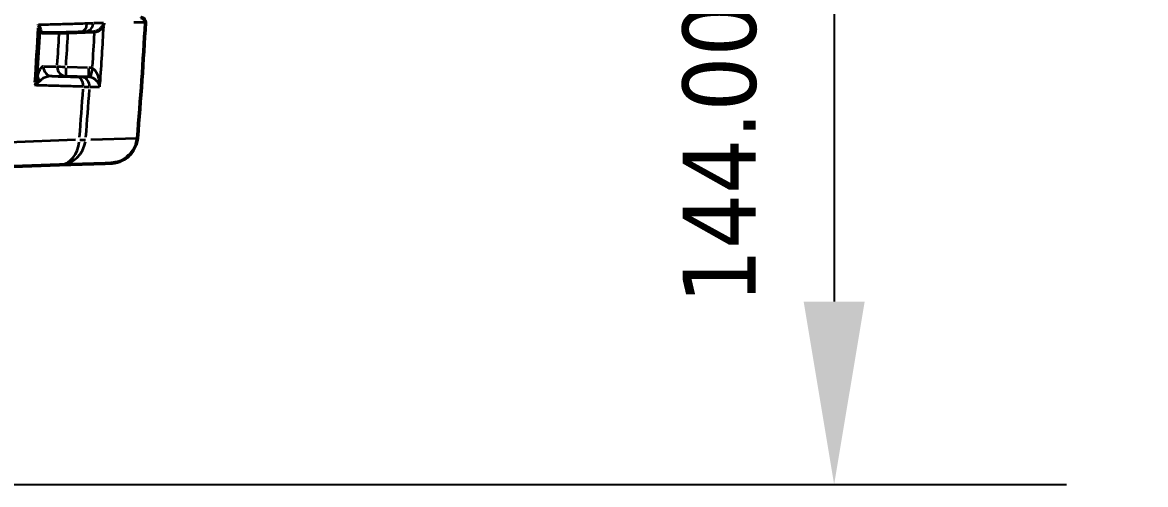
# Model space of a CAD drawing. Header units: millimetres. Extents: x 40 to 2195, y 40 to 1687.
# Drawn here: x 1226 to 1348.7, y 266 to 316.5 of the extents above; entities that cross this region are included whole.
import ezdxf

# ---------------------------------------------------------------- set-up
doc = ezdxf.new("R2010")
doc.units = ezdxf.units.MM
doc.header["$LTSCALE"] = 8
for name, color, linetype, lineweight in [('Dimension (ISO)', 7, 'Continuous', 25), ('Visible (ISO)', 7, 'Continuous', 50), ('Visible Narrow (ISO)', 7, 'Continuous', 35)]:
    doc.layers.add(name, color=color, linetype=linetype, lineweight=lineweight)
doc.styles.add('Note Text (ANSI)', font='tahoma.ttf')
doc.dimstyles.new('Default (ISO)', dxfattribs={"dimscale": 8, "dimtxt": 1, "dimasz": 2.5, "dimexe": 3.175, "dimexo": 0, "dimgap": 0.762, "dimtad": 1, "dimrnd": 1e-08, "dimzin": 0, "dimdsep": 46, "dimtxsty": 'Note Text (ANSI)', "dimcen": 0.09, "dimdle": 10, "dimclrd": 1, "dimclre": 1, "dimclrt": 1, "dimazin": 0, "dimtfac": 3.5052, "dimtmove": 0, "dimatfit": 3, "dimfxl": 1, "dimtolj": 1, "dimtzin": 0, "dimlwd": -1, "dimlwe": -1, "dimarcsym": 0})

# ---------------------------------------------------------------- blocks, each defined once
blk = doc.blocks.new('*D15')
at = {"layer": 'Defpoints', "color": 0, "transparency": 16777216}
for p in [(1208.82, 410), (1208.82, 266), (1314.67, 266)]:
    blk.add_point(p, dxfattribs=at)
at = {"layer": 'Dimension (ISO)', "color": 1, "transparency": 16777216}
for p, q in [((1208.82, 410), (1340.07, 410)), ((1314.67, 390), (1314.67, 286)), ((1208.82, 266), (1340.07, 266))]:
    blk.add_line(p, q, dxfattribs=at)
for points in [[(1311.34, 390), (1318.01, 390), (1314.67, 410)], [(1311.34, 286), (1318.01, 286), (1314.67, 266)]]:
    blk.add_solid(points, dxfattribs=at)
at = {"layer": 'Dimension (ISO)', "color": 1, "transparency": 16777216, "insert": (1298.11, 285.75), "char_height": 8, "attachment_point": 1, "rotation": 90, "style": 'Note Text (ANSI)'}
blk.add_mtext('\\A1;144.00 mm [5.669 in]', dxfattribs=at)

msp = doc.modelspace()

# ---------------------------------------------------------------- linework, layer by layer
at = {"layer": 'Visible (ISO)'}
for p, q in [((1227.916, 315.41), (1227.916, 315.41)), ((1227.917, 315.424), (1227.917, 315.424)), ((1228.175, 315.339), (1230.021, 315.339)), ((1233.8, 315.467), (1230.977, 315.369)), ((1228.316, 311.405), (1228.316, 311.405)), ((1230.054, 300.923), (1224.012, 300.712)), ((1235.016, 301.096), (1230.054, 300.923)), ((1230.054, 300.923), (1230.054, 300.923)), ((1230.054, 300.923), (1230.054, 300.923)), ((1235.67, 301.119), (1235.016, 301.096))]:
    msp.add_line(p, q, dxfattribs=at)
for centre, radius, start, end in [((840.014, 337.999), 400, 355.10414, 356.91759), ((1229.949, 303.921), 3, 272.00002, 272.05418)]:
    msp.add_arc(centre, radius, start, end, dxfattribs=at)
for centre, major_axis, ratio, start_param, end_param in [((1231.013, 315.375), (1.004, 0.035), 0.0050618, 3.2874387, 4.67698), ((1233.764, 316.466), (1.016, -0.012), 0.9848565, 4.7599238, 4.846292), ((1229.949, 303.921), (0.105, -2.998), 0.7551872, 6.2831328, 6.2831849)]:
    msp.add_ellipse(centre, major_axis=major_axis, ratio=ratio, start_param=start_param, end_param=end_param, dxfattribs=at)
for points, knots in [([(1238.953, 317.017), (1238.955, 317.016), (1238.957, 317.016), (1238.963, 317.016), (1238.966, 317.016), (1238.973, 317.015), (1238.977, 317.015), (1238.988, 317.014), (1238.995, 317.013), (1239.019, 317.01), (1239.036, 317.007), (1239.092, 316.994), (1239.13, 316.979), (1239.213, 316.936), (1239.256, 316.904), (1239.33, 316.828), (1239.362, 316.784), (1239.408, 316.688), (1239.424, 316.636), (1239.435, 316.553), (1239.436, 316.521), (1239.435, 316.49)], [0, 0, 0, 0, 0.00107948, 0.00107948, 0.002113914, 0.002113914, 0.003332863, 0.003332863, 0.005527456, 0.005527456, 0.010660836, 0.010660836, 0.022744869, 0.022744869, 0.038603492, 0.038603492, 0.054534625, 0.054534625, 0.070466398, 0.070466398, 0.079847538, 0.079847538, 0.079847538, 0.079847538]), ([(1227.733, 316.251), (1227.754, 316.217), (1227.773, 316.184), (1227.809, 316.117), (1227.826, 316.083), (1227.851, 316.028), (1227.86, 316.007), (1227.883, 315.949), (1227.896, 315.912), (1227.918, 315.838), (1227.927, 315.8), (1227.934, 315.762), (1227.934, 315.76), (1227.935, 315.758)], [0.00007262, 0.00007262, 0.00007262, 0.00007262, 0.18182229, 0.18182229, 0.37465167, 0.37465167, 0.5, 0.5, 0.7286754, 0.7286754, 0.98259563, 0.98259563, 1, 1, 1, 1]), ([(1228.174, 315.339), (1228.128, 315.339), (1228.082, 315.367), (1228.02, 315.464), (1227.999, 315.508), (1227.963, 315.617), (1227.947, 315.68), (1227.935, 315.758)], [-0.15811143, -0.15811143, -0.15811143, -0.15811143, -0.0788665, -0.0788665, -0.03705183, -0.03705183, -0.00000292, -0.00000292, -0.00000292, -0.00000292]), ([(1233.888, 315.473), (1233.95, 315.481), (1234.012, 315.494), (1234.136, 315.532), (1234.198, 315.557), (1234.379, 315.647), (1234.491, 315.73), (1234.667, 315.913), (1234.732, 316.002), (1234.831, 316.186), (1234.867, 316.28), (1234.892, 316.387), (1234.894, 316.4), (1234.897, 316.412)], [-0.17741444, -0.17741444, -0.17741444, -0.17741444, -0.15567642, -0.15567642, -0.13183748, -0.13183748, -0.08165863, -0.08165863, -0.0404852, -0.0404852, 0, 0, 0.00521711, 0.00521711, 0.00521711, 0.00521711]), ([(1238.554, 303.861), (1238.526, 303.538), (1238.445, 303.216), (1238.188, 302.627), (1238.012, 302.352), (1237.586, 301.877), (1237.332, 301.672), (1236.779, 301.355), (1236.473, 301.24), (1235.999, 301.144), (1235.834, 301.124), (1235.67, 301.119)], [0, 0, 0, 0, 0.09722448, 0.09722448, 0.19275676, 0.19275676, 0.28834977, 0.28834977, 0.38394062, 0.38394062, 0.43341872, 0.43341872, 0.43341872, 0.43341872])]:
    msp.add_open_spline(points, degree=3, knots=knots, dxfattribs=at)
at = {"layer": 'Visible Narrow (ISO)'}
for p, q in [((1232.845, 315.467), (1233.752, 315.467)), ((1234.842, 316.412), (1233.805, 316.412)), ((1239.431, 316.49), (1238.15, 316.49)), ((1228.375, 311.687), (1229.721, 311.687)), ((1229.324, 310.622), (1230.673, 310.621)), ((1233.091, 311.541), (1230.866, 311.619)), ((1233.091, 310.54), (1230.866, 310.617)), ((1232.426, 310.535), (1233.174, 310.535)), ((1233.392, 309.465), (1234.403, 309.465)), ((1231.803, 303.649), (1224.466, 303.391)), ((1233.451, 303.683), (1238.54, 303.86))]:
    msp.add_line(p, q, dxfattribs=at)
for centre, major_axis, ratio, start_param, end_param in [((878.813, 337.987), (0.034, -383.353), 0.9116455, 1.4975311, 1.5131219), ((879.201, 337.991), (-0.084, -383.361), 0.91121, 1.5002705, 1.5122985), ((1230.72, 315.392), (-2.098, -0.073), 0.0054322, 3.3234135, 3.809514), ((1232.296, 316.455), (0.028, -1), 0.7558867, 0.082912, 1.4209527), ((1232.758, 316.466), (0, -1), 0.9875401, 0.1094255, 1.4426327), ((1230.599, 316.394), (-3.182, -0.02), 0.0040462, 2.4773663, 2.9601821), ((839.479, 337.997), (28.532, 394.977), 1, 4.7132679, 4.729089), ((839.42, 337.999), (-22.66, -390.6), 0.9999999, 1.561911, 1.5703287), ((839.452, 337.999), (-22.631, -391.525), 0.9999999, 1.5617053, 1.5703178), ((839.589, 337.988), (26.51, 394.05), 1, 4.7128958, 4.722019), ((1230.778, 311.621), (-0.998, 0.067), 0.0000222, 0.2157828, 1.4663372), ((1228.615, 310.576), (-0.967, 0.255), 0.7255624, 0.2928596, 0.957592), ((1229.279, 311.621), (0, -1), 0.9859574, 4.7264202, 6.1679929), ((1230.778, 311.621), (0, -1), 0.9892686, 4.7260908, 6.1680643), ((1230.778, 311.621), (-0.035, -0.999), 0.0349593, 4.789612, 6.1997281), ((1230.324, 310.609), (2.084, -0.073), 0.005445, 5.614081, 6.1008729), ((1231.888, 309.547), (0.028, 1), 0.7574113, 4.7431171, 6.1938951), ((1232.348, 309.536), (0, 1), 0.9875832, 4.7214175, 6.1675955), ((1233.249, 311.535), (-0.035, -0.999), 0.0349595, 4.789605, 6.1997341), ((1233.143, 309.478), (0.029, 2.06), 0.9993819, 6.0643091, 6.2521718), ((1233.674, 311.475), (-0.241, -0.971), 0.0344373, 4.7949911, 6.1712741), ((884.548, 338.007), (0.055, -385.136), 0.9063104, 1.4821313, 1.4957585), ((1230.209, 309.615), (3.162, -0.145), 0.0137796, 5.6182388, 6.1018276), ((885.037, 338.008), (0.063, -384.941), 0.9072982, 1.4820641, 1.4956736), ((1229.949, 303.921), (0.105, -2.998), 0.7551872, 0.0729235, 1.3855405), ((1229.949, 303.921), (0.105, -2.998), 0.9875388, 0.073407, 1.3779064), ((1229.949, 303.921), (2.99, -0.243), 0.0376037, 5.6008299, 6.0985425)]:
    msp.add_ellipse(centre, major_axis=major_axis, ratio=ratio, start_param=start_param, end_param=end_param, dxfattribs=at)
for points, knots in [([(1227.733, 316.251), (1228.326, 316.268), (1228.918, 316.285), (1230.101, 316.318), (1230.692, 316.334), (1231.873, 316.368), (1232.463, 316.385), (1233.052, 316.401)], [0, 0, 0, 0, 0.3333333, 0.3333333, 0.6666667, 0.6666667, 1, 1, 1, 1]), ([(1232.331, 315.456), (1231.635, 315.436), (1230.941, 315.417), (1230.248, 315.397), (1229.555, 315.377), (1228.864, 315.358), (1228.174, 315.339)], [0, 0, 0, 0, 0.5, 0.5, 0.5, 1, 1, 1, 1]), ([(1228.295, 311.688), (1228.25, 311.688), (1228.163, 311.659), (1228.039, 311.552), (1227.924, 311.392), (1227.817, 311.189), (1227.719, 310.941), (1227.66, 310.749), (1227.633, 310.645)], [0, 0, 0, 0, 0.16666667, 0.33333333, 0.5, 0.66666667, 0.83333333, 0.99994593, 0.99994593, 0.99994593, 0.99994593]), ([(1229.244, 310.622), (1229.147, 310.624), (1228.959, 310.613), (1228.704, 310.565), (1228.473, 310.49), (1228.267, 310.392), (1228.084, 310.272), (1227.98, 310.177), (1227.933, 310.126)], [0.00000044, 0.00000044, 0.00000044, 0.00000044, 0.16666667, 0.33333333, 0.5, 0.66666667, 0.83333333, 0.99998752, 0.99998752, 0.99998752, 0.99998752]), ([(1229.244, 310.622), (1229.689, 310.609), (1230.135, 310.597), (1231.028, 310.571), (1231.475, 310.559), (1231.922, 310.546)], [0, 0, 0, 0, 0.5, 0.5, 0.99999997, 0.99999997, 0.99999997, 0.99999997]), ([(1234.456, 309.465), (1234.45, 309.493), (1234.443, 309.52), (1234.43, 309.568), (1234.423, 309.589), (1234.406, 309.637), (1234.396, 309.663), (1234.377, 309.707), (1234.369, 309.725), (1234.346, 309.772), (1234.331, 309.8), (1234.308, 309.841), (1234.3, 309.853), (1234.274, 309.895), (1234.256, 309.923), (1234.229, 309.959), (1234.222, 309.969), (1234.194, 310.006), (1234.172, 310.033), (1234.143, 310.066), (1234.137, 310.073), (1234.104, 310.109), (1234.076, 310.137), (1234.045, 310.166), (1234.043, 310.168), (1234.009, 310.2), (1233.977, 310.227), (1233.911, 310.278), (1233.878, 310.302), (1233.81, 310.346), (1233.776, 310.367), (1233.715, 310.4), (1233.689, 310.413), (1233.654, 310.429), (1233.645, 310.433), (1233.609, 310.449), (1233.581, 310.46), (1233.547, 310.472), (1233.539, 310.474), (1233.507, 310.485), (1233.483, 310.492), (1233.45, 310.501), (1233.441, 310.503), (1233.432, 310.506)], [0.00002455, 0.00002455, 0.00002455, 0.00002455, 0.04662288, 0.04662288, 0.08333333, 0.08333333, 0.13148858, 0.13148858, 0.16666667, 0.16666667, 0.22283804, 0.22283804, 0.25, 0.25, 0.31149657, 0.31149657, 0.33333333, 0.33333333, 0.39869228, 0.39869228, 0.41666667, 0.41666667, 0.4926007, 0.4926007, 0.5, 0.5, 0.58333333, 0.58333333, 0.66666667, 0.66666667, 0.75, 0.75, 0.81164334, 0.81164334, 0.83333333, 0.83333333, 0.89848934, 0.89848934, 0.91666667, 0.91666667, 0.97694903, 0.97694903, 0.99999976, 0.99999976, 0.99999976, 0.99999976]), ([(1234.456, 309.465), (1234.456, 309.547), (1234.454, 309.626), (1234.448, 309.719), (1234.447, 309.736), (1234.445, 309.759), (1234.445, 309.766), (1234.44, 309.836), (1234.433, 309.897), (1234.423, 309.976), (1234.421, 309.996), (1234.416, 310.029), (1234.414, 310.042), (1234.402, 310.12), (1234.391, 310.182), (1234.377, 310.247), (1234.376, 310.252), (1234.372, 310.274), (1234.368, 310.292), (1234.35, 310.367), (1234.336, 310.422), (1234.315, 310.496), (1234.308, 310.518), (1234.288, 310.585), (1234.273, 310.629), (1234.248, 310.696), (1234.239, 310.72), (1234.215, 310.78), (1234.2, 310.815), (1234.172, 310.875), (1234.16, 310.9), (1234.134, 310.953), (1234.119, 310.979), (1234.089, 311.032), (1234.074, 311.058), (1234.045, 311.103), (1234.032, 311.123), (1234, 311.168), (1233.981, 311.193), (1233.95, 311.231), (1233.938, 311.245), (1233.908, 311.279), (1233.889, 311.299), (1233.866, 311.321), (1233.863, 311.324), (1233.85, 311.337), (1233.841, 311.345), (1233.811, 311.371), (1233.791, 311.387), (1233.766, 311.405), (1233.76, 311.409), (1233.748, 311.418), (1233.741, 311.422), (1233.714, 311.44), (1233.693, 311.452), (1233.666, 311.465), (1233.659, 311.469), (1233.648, 311.474), (1233.643, 311.476), (1233.639, 311.478)], [0.00001471, 0.00001471, 0.00001471, 0.00001471, 0.06865648, 0.06865648, 0.08333333, 0.08333333, 0.08984912, 0.08984912, 0.14711782, 0.14711782, 0.16666667, 0.16666667, 0.17970981, 0.17970981, 0.24500559, 0.24500559, 0.25, 0.25, 0.26955806, 0.26955806, 0.33333333, 0.33333333, 0.35942003, 0.35942003, 0.41666667, 0.41666667, 0.4492474, 0.4492474, 0.5, 0.5, 0.53911406, 0.53911406, 0.58333333, 0.58333333, 0.62896518, 0.62896518, 0.66666667, 0.66666667, 0.71877023, 0.71877023, 0.75, 0.75, 0.79980073, 0.79980073, 0.8086959, 0.8086959, 0.83333333, 0.83333333, 0.88524454, 0.88524454, 0.89849751, 0.89849751, 0.91666667, 0.91666667, 0.97003176, 0.97003176, 0.98845712, 0.98845712, 1, 1, 1, 1]), ([(1232.642, 309.475), (1232.052, 309.492), (1231.461, 309.509), (1230.281, 309.542), (1229.692, 309.559), (1228.514, 309.592), (1227.925, 309.608), (1227.337, 309.625)], [0, 0, 0, 0, 0.3333333, 0.3333333, 0.6666667, 0.6666667, 1, 1, 1, 1])]:
    msp.add_open_spline(points, degree=3, knots=knots, dxfattribs=at)
for points in [[(1227.633, 310.645), (1227.607, 310.493), (1227.533, 310.168), (1227.411, 309.81), (1227.337, 309.625)], [(1233.432, 310.506), (1233.397, 310.514), (1233.324, 310.528), (1233.251, 310.534), (1233.214, 310.535)], [(1227.933, 310.126), (1227.863, 310.051), (1227.694, 309.89), (1227.466, 309.715), (1227.337, 309.625)]]:
    msp.add_open_spline(points, degree=3, dxfattribs=at)

# ---------------------------------------------------------------- dimensions: what is measured, and where the dimension line sits
at = {"layer": 'Dimension (ISO)', "color": 1, "true_color": 0xff0000}
dim = msp.add_linear_dim(base=(1314.673, 266), p1=(1208.82, 409.998), p2=(1208.82, 266), angle=90, text='<> mm [5.669 in]', dimstyle='Default (ISO)', override={"dimgap": 0.762, "dimdec": 2, "dimpost": '', "dimtol": 0, "dimlim": 0, "dimtp": 0, "dimtm": 0, "dimtdec": 2, "dimtofl": 0, "dimatfit": 1}, dxfattribs=at)
dim.commit()
dim.dimension.update_dxf_attribs({"geometry": '*D15', "text_midpoint": (1314.673, 337.999), "dimtype": 160})

doc.saveas('drawing.dxf')
